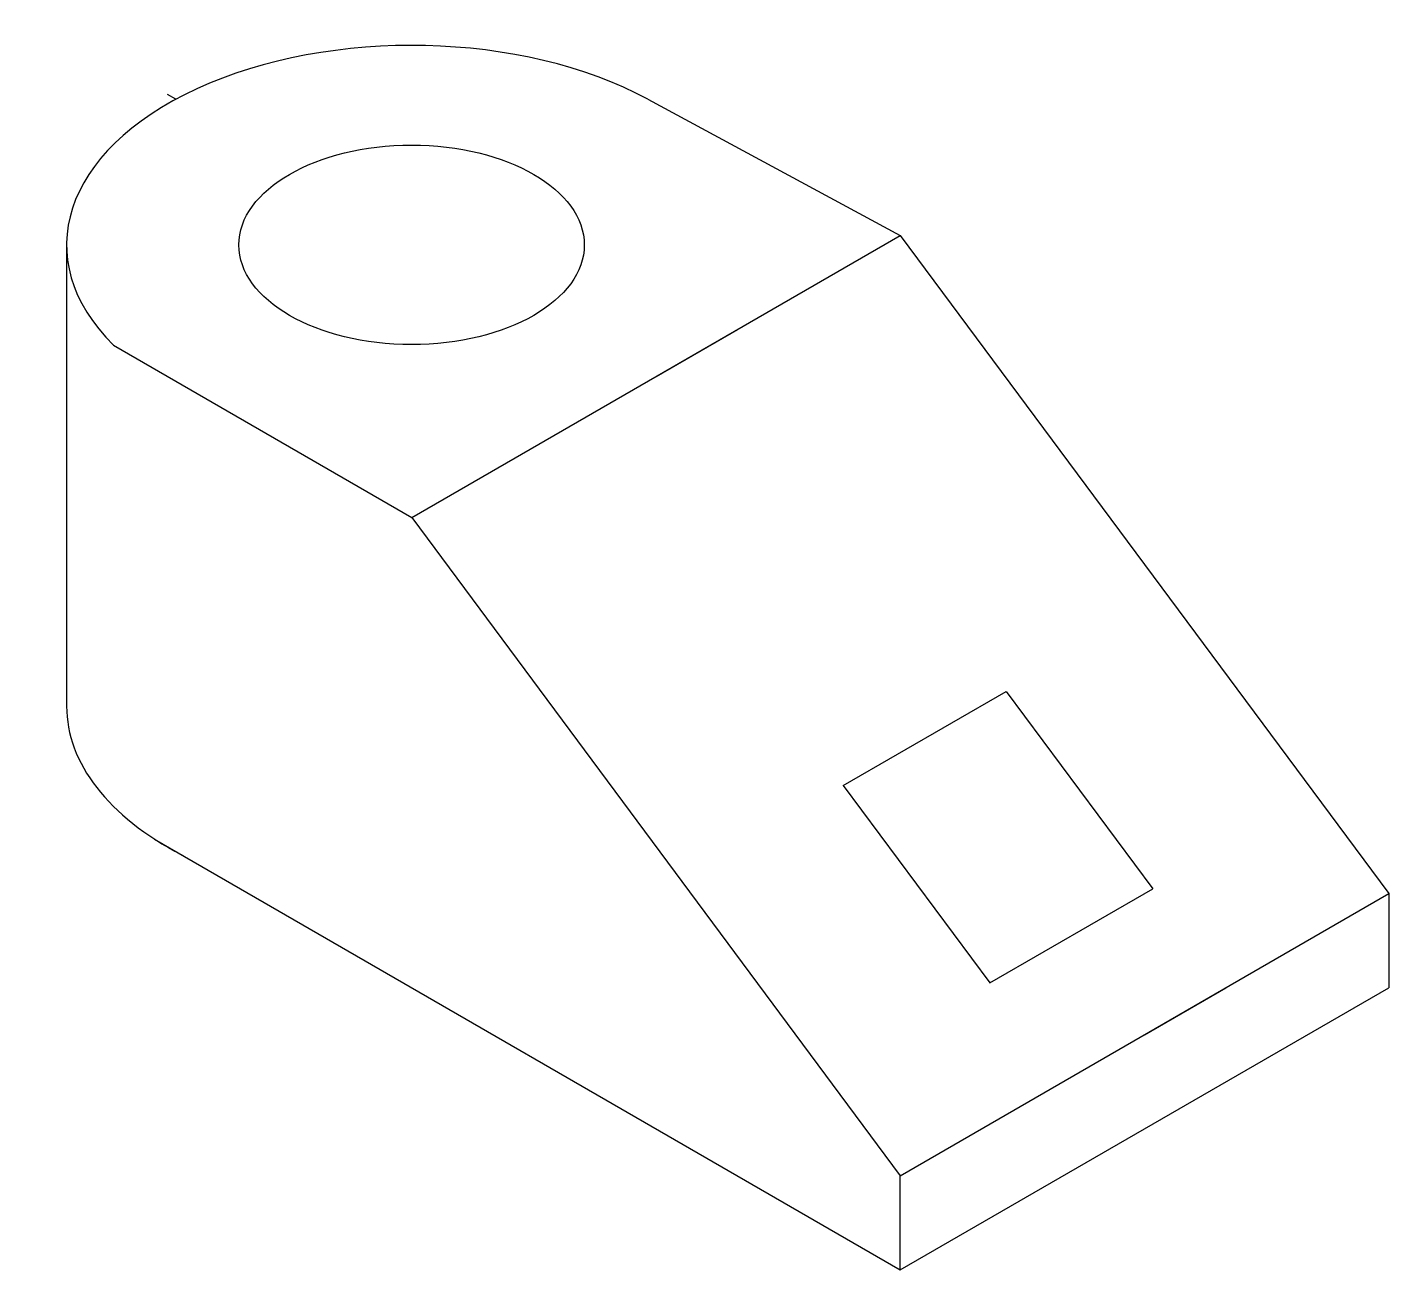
# Model space of a CAD drawing. Header units: millimetres. Extents: x 3160 to 3304, y 619 to 751.
import ezdxf

# ---------------------------------------------------------------- set-up
doc = ezdxf.new("R2010")
doc.units = ezdxf.units.MM

msp = doc.modelspace()

# ---------------------------------------------------------------- linework, layer by layer
for p, q in [((3175.47, 743.79), (3174.59, 744.3)), ((3225.68, 743.79), (3252.53, 729.3)), ((3200.57, 699.3), (3252.53, 729.3)), ((3252.53, 729.3), (3304.5, 659.3)), ((3163.84, 728.3), (3163.84, 679.25)), ((3226.55, 714.3), (3235.21, 719.3)), ((3168.82, 717.63), (3200.57, 699.3)), ((3200.57, 699.3), (3217.89, 709.3)), ((3200.57, 699.3), (3252.53, 629.3)), ((3246.47, 670.8), (3263.79, 680.8)), ((3263.79, 680.8), (3279.38, 659.8)), ((3246.47, 670.8), (3262.06, 649.8)), ((3173.19, 665.11), (3252.53, 619.3)), ((3252.53, 629.3), (3304.5, 659.3)), ((3262.06, 649.8), (3279.38, 659.8)), ((3304.5, 659.3), (3304.5, 649.3)), ((3252.53, 619.3), (3304.5, 649.3)), ((3278.51, 644.3), (3287.17, 649.3)), ((3252.53, 629.3), (3269.85, 639.3)), ((3252.53, 619.3), (3252.53, 629.3)), ((3252.53, 619.3), (3252.53, 629.3))]:
    msp.add_line(p, q)
for centre, start_param, end_param in [((3200.58, 728.3), 3.960441, 6.810098), ((3200.58, 679.25), 0, 0.841291)]:
    msp.add_ellipse(centre, major_axis=(-36.74, 0), ratio=0.57735, start_param=start_param, end_param=end_param)
msp.add_ellipse((3200.54, 728.3), major_axis=(-18.37, 0), ratio=0.57735)

doc.saveas('drawing.dxf')
